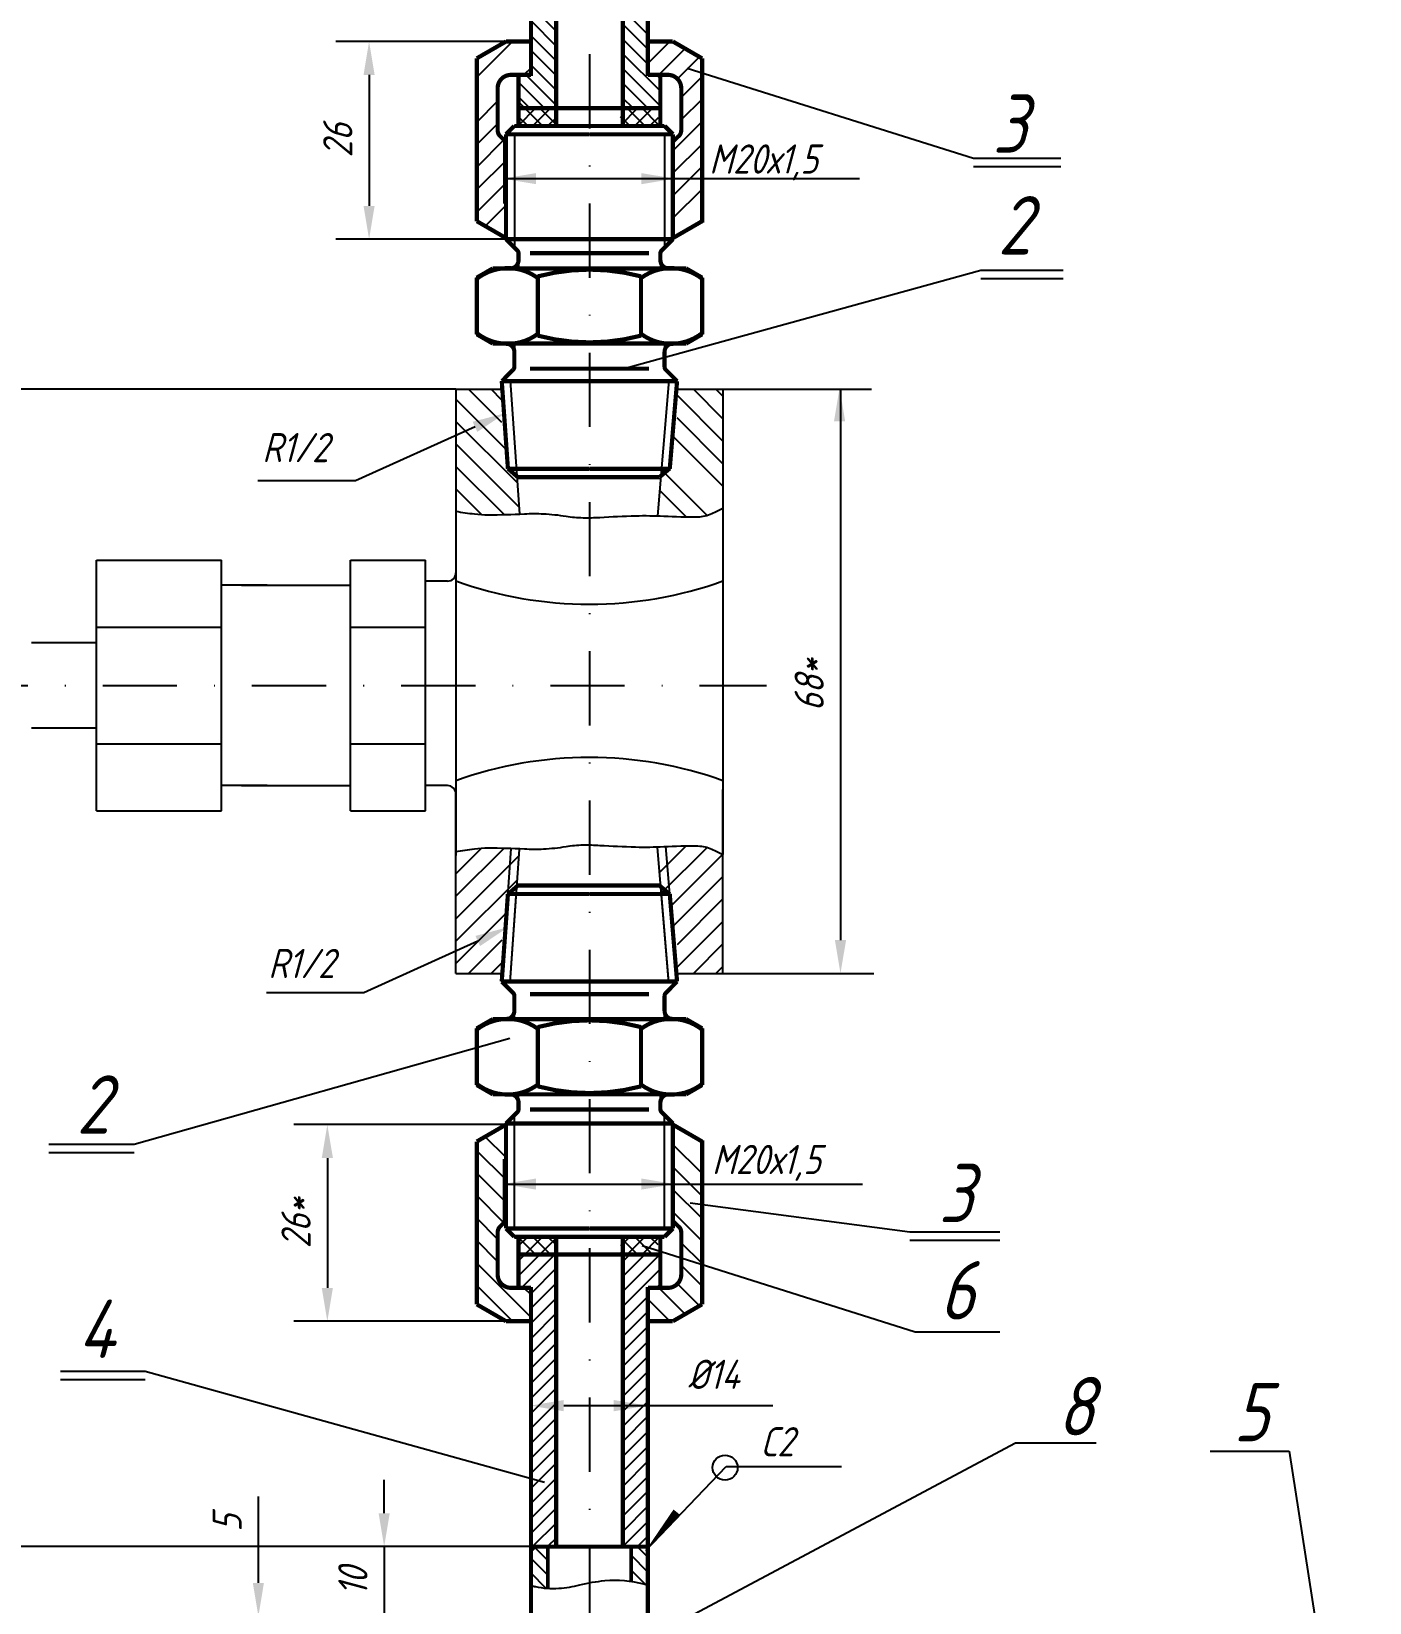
# Model space of a CAD drawing. Header units: inches. Extents: x 1065 to 7392, y 1020 to 3127.
# Drawn here: x 3474.3 to 3634.7, y 1489.1 to 1677.3 of the extents above; entities that cross this region are included whole.
import ezdxf

# ---------------------------------------------------------------- set-up
doc = ezdxf.new("R2010")
doc.units = ezdxf.units.IN
doc.header["$LTSCALE"] = 0.7
doc.header["$MEASUREMENT"] = 0
doc.linetypes.add('DASHDOT', pattern=[25.4, 12.7, -6.35, 0, -6.35])
doc.styles.get("Standard").update_dxf_attribs({"font": 'romand.shx', "width": 0.8, "oblique": 15, "height": 3.5})
doc.dimstyles.get("Standard").update_dxf_attribs({"dimtxt": 3.5, "dimasz": 4, "dimexe": 4, "dimexo": 0, "dimgap": 2, "dimtad": 1, "dimdec": 0, "dimdsep": 46, "dimtxsty": 'Standard', "dimcen": 0.09, "dimadec": 0, "dimazin": 0, "dimtfac": 1, "dimtdec": 0, "dimtmove": 0, "dimatfit": 3, "dimfxl": 0, "dimtolj": 1, "dimtzin": 0, "dimlwd": 25, "dimlwe": 25, "dimarcsym": 0})

# ---------------------------------------------------------------- blocks, each defined once
blk = doc.blocks.new('*X140')
at = {"color": 0}
for p, q in [((659.41, 734.85), (661.46, 736.89)), ((659.41, 736.65), (659.66, 736.89)), ((661.53, 734), (659.41, 736.12)), ((661.53, 735.79), (660.44, 736.89)), ((659.41, 733.05), (661.53, 735.17)), ((661.35, 732.39), (659.41, 734.32)), ((659.55, 732.39), (659.41, 732.52)), ((660.55, 732.39), (661.53, 733.38))]:
    blk.add_line(p, q, dxfattribs=at)
blk = doc.blocks.new('*D355')
at = {"color": 0, "lineweight": 25}
for p, q in [((3531.2, 1546.34), (3505.79, 1546.34)), ((3509.79, 1542.34), (3509.79, 1526.79)), ((3531.96, 1522.79), (3505.79, 1522.79))]:
    blk.add_line(p, q, dxfattribs=at)
for points in [[(3509.12, 1542.34), (3510.46, 1542.34), (3509.79, 1546.34)], [(3509.12, 1526.79), (3510.46, 1526.79), (3509.79, 1522.79)]]:
    blk.add_solid(points, dxfattribs=at)
at = {"layer": 'DEFPOINTS', "color": 0, "lineweight": 25}
for p in [(3531.2, 1546.34), (3509.79, 1522.79), (3531.96, 1522.79)]:
    blk.add_point(p, dxfattribs=at)
at = {"color": 0, "lineweight": 25, "insert": (3506.04, 1534.57), "char_height": 3.5, "attachment_point": 5, "rotation": 90}
blk.add_mtext('\\A1;26*', dxfattribs=at)
blk = doc.blocks.new('*D356')
at = {"color": 0, "lineweight": 25}
for p, q in [((3531.2, 1676.1), (3510.79, 1676.1)), ((3514.79, 1672.1), (3514.79, 1656.41)), ((3531.2, 1652.41), (3510.79, 1652.41))]:
    blk.add_line(p, q, dxfattribs=at)
for points in [[(3514.13, 1672.1), (3515.46, 1672.1), (3514.79, 1676.1)], [(3514.13, 1656.41), (3515.46, 1656.41), (3514.79, 1652.41)]]:
    blk.add_solid(points, dxfattribs=at)
at = {"layer": 'DEFPOINTS', "color": 0, "lineweight": 25}
for p in [(3531.2, 1676.1), (3514.79, 1652.41), (3531.2, 1652.41)]:
    blk.add_point(p, dxfattribs=at)
at = {"color": 0, "lineweight": 25, "insert": (3511.04, 1664.26), "char_height": 3.5, "attachment_point": 5, "rotation": 90}
blk.add_mtext('\\A1;26', dxfattribs=at)
blk = doc.blocks.new('*D361')
at = {"color": 0, "lineweight": 25}
for p, q in [((3516.6, 1499.79), (3516.6, 1503.79)), ((3534.2, 1495.79), (3512.6, 1495.79)), ((3516.6, 1495.79), (3516.6, 1487.44)), ((3533.24, 1487.44), (3512.6, 1487.44)), ((3516.6, 1483.44), (3516.6, 1479.44))]:
    blk.add_line(p, q, dxfattribs=at)
for points in [[(3515.93, 1499.79), (3517.27, 1499.79), (3516.6, 1495.79)], [(3515.93, 1483.44), (3517.27, 1483.44), (3516.6, 1487.44)]]:
    blk.add_solid(points, dxfattribs=at)
at = {"layer": 'DEFPOINTS', "color": 0, "lineweight": 25}
for p in [(3534.2, 1495.79), (3516.6, 1487.44), (3533.24, 1487.44)]:
    blk.add_point(p, dxfattribs=at)
at = {"color": 0, "lineweight": 25, "insert": (3512.85, 1491.61), "char_height": 3.5, "attachment_point": 5, "rotation": 90}
blk.add_mtext('\\A1;10', dxfattribs=at)
blk = doc.blocks.new('*D362')
at = {"color": 0, "lineweight": 25}
for p, q in [((3501.53, 1491.44), (3501.53, 1501.79)), ((3533.24, 1487.44), (3497.53, 1487.44)), ((3501.53, 1482.44), (3501.53, 1487.44)), ((3533.24, 1482.44), (3497.53, 1482.44)), ((3501.53, 1478.44), (3501.53, 1474.44))]:
    blk.add_line(p, q, dxfattribs=at)
for points in [[(3500.86, 1491.44), (3502.19, 1491.44), (3501.53, 1487.44)], [(3500.86, 1478.44), (3502.19, 1478.44), (3501.53, 1482.44)]]:
    blk.add_solid(points, dxfattribs=at)
at = {"layer": 'DEFPOINTS', "color": 0, "lineweight": 25}
for p in [(3501.53, 1487.44), (3533.24, 1487.44), (3533.24, 1482.44)]:
    blk.add_point(p, dxfattribs=at)
at = {"color": 0, "lineweight": 25, "insert": (3497.78, 1498.62), "char_height": 3.5, "attachment_point": 5, "rotation": 90}
blk.add_mtext('\\A1;5', dxfattribs=at)
blk = doc.blocks.new('*D364')
at = {"color": 0, "lineweight": 25}
for p, q in [((3534.2, 1495.79), (3402.64, 1495.79)), ((3406.64, 1491.79), (3406.64, 1299.79)), ((3375, 1295.79), (3410.64, 1295.79))]:
    blk.add_line(p, q, dxfattribs=at)
for points in [[(3405.97, 1491.79), (3407.3, 1491.79), (3406.64, 1495.79)], [(3405.97, 1299.79), (3407.3, 1299.79), (3406.64, 1295.79)]]:
    blk.add_solid(points, dxfattribs=at)
at = {"layer": 'DEFPOINTS', "color": 0, "lineweight": 25}
for p in [(3534.2, 1495.79), (3375, 1295.79), (3406.64, 1295.79)]:
    blk.add_point(p, dxfattribs=at)
at = {"color": 0, "lineweight": 25, "insert": (3402.89, 1395.79), "char_height": 3.5, "attachment_point": 5, "rotation": 90}
blk.add_mtext('\\A1;200', dxfattribs=at)

msp = doc.modelspace()

# ---------------------------------------------------------------- hatches: boundary and pattern name
at = {"lineweight": 25}
h = msp.add_hatch(dxfattribs=at)
h.set_pattern_fill('ANSI31', color=256, scale=10, angle=90, style=0)
h.set_pattern_definition([(135, (2347.0752, 820.3733), (-0.8838835, -0.8838835), [])])
h.paths.add_polyline_path([(3537.2, 1703.1), (3534.2, 1703.1), (3534.2, 1672.1), (3532.7, 1672.1), (3532.7, 1668.87), (3533.47, 1668.1), (3537.2, 1668.1)])
h.paths.add_polyline_path([(3545.2, 1668.1), (3549.7, 1668.1), (3549.7, 1671.63), (3549.23, 1672.1), (3548.2, 1672.1), (3548.2, 1703.1), (3545.2, 1703.1)])

# ---------------------------------------------------------------- linework, layer by layer
at = {"linetype": 'DASHDOT'}
for p, q in [((3541.2, 1799.73), (3541.2, 1352.79)), ((3447.12, 1598.95), (3562.43, 1598.95))]:
    msp.add_line(p, q, dxfattribs=at)
at = {"color": 0}
for p, q in [((3531.96, 1676.1), (3527.7, 1671.83)), ((3550.82, 1676.1), (3548.2, 1673.48)), ((3552.66, 1675.25), (3549.52, 1672.1)), ((3554.37, 1674.26), (3551.74, 1671.62)), ((3534.2, 1672.95), (3533.35, 1672.1)), ((3549.7, 1671.63), (3549.23, 1672.1)), ((3554.7, 1671.89), (3552.2, 1669.39)), ((3530.2, 1668.95), (3527.7, 1666.45)), ((3533.47, 1668.1), (3532.7, 1668.87)), ((3554.7, 1669.2), (3552.2, 1666.7)), ((3530.2, 1666.25), (3527.7, 1663.75)), ((3554.7, 1666.5), (3551.2, 1663)), ((3530.95, 1664.3), (3527.7, 1661.06)), ((3554.7, 1663.81), (3551.2, 1660.31)), ((3531.2, 1661.86), (3527.7, 1658.36)), ((3554.7, 1661.12), (3551.2, 1657.62)), ((3531.2, 1659.17), (3527.7, 1655.67)), ((3554.7, 1658.42), (3551.2, 1654.92)), ((3531.2, 1656.48), (3528.7, 1653.99)), ((3531.2, 1656.48), (3530.98, 1656.26)), ((3530.7, 1630.46), (3526.71, 1634.45)), ((3530.7, 1633.15), (3529.41, 1634.45)), ((3557.2, 1630.9), (3553.65, 1634.45)), ((3557.2, 1633.6), (3556.35, 1634.45)), ((3531.27, 1627.19), (3525.2, 1633.27)), ((3557.2, 1628.21), (3551.7, 1633.71)), ((3532.56, 1623.22), (3525.2, 1630.57)), ((3557.2, 1625.51), (3551.7, 1631.01)), ((3557.2, 1622.82), (3551.15, 1628.87)), ((3532.76, 1620.32), (3525.2, 1627.88)), ((3530.96, 1619.42), (3525.2, 1625.18)), ((3555.3, 1619.33), (3549.81, 1624.82)), ((3528.26, 1619.43), (3525.2, 1622.49)), ((3552.78, 1619.16), (3549.6, 1622.34)), ((3530.96, 1579.47), (3525.2, 1573.71)), ((3528.26, 1579.47), (3525.2, 1576.4)), ((3552.78, 1579.73), (3549.6, 1576.56)), ((3555.3, 1579.56), (3549.81, 1574.07)), ((3532.76, 1578.58), (3525.2, 1571.01)), ((3557.15, 1578.72), (3550.94, 1572.51)), ((3532.56, 1575.68), (3525.2, 1568.32)), ((3557.2, 1576.07), (3551.15, 1570.02)), ((3531.27, 1571.7), (3525.2, 1565.63)), ((3557.2, 1573.38), (3551.7, 1567.88)), ((3557.2, 1570.69), (3551.7, 1565.19)), ((3530.7, 1568.43), (3526.71, 1564.45)), ((3557.2, 1567.99), (3553.65, 1564.45)), ((3530.7, 1565.74), (3529.41, 1564.45)), ((3557.2, 1565.3), (3556.35, 1564.45)), ((3531.2, 1542.41), (3528.7, 1544.9)), ((3554.7, 1540.47), (3551.2, 1543.97)), ((3531.2, 1539.72), (3527.7, 1543.22)), ((3531.2, 1542.42), (3530.98, 1542.64)), ((3531.2, 1537.03), (3527.7, 1540.53)), ((3554.7, 1537.78), (3551.2, 1541.28)), ((3530.95, 1534.59), (3527.7, 1537.84)), ((3554.7, 1535.08), (3551.2, 1538.58)), ((3554.7, 1532.39), (3551.2, 1535.89)), ((3530.2, 1532.64), (3527.7, 1535.14)), ((3530.2, 1529.95), (3527.7, 1532.45)), ((3554.7, 1529.69), (3552.2, 1532.19)), ((3535.27, 1530.79), (3532.7, 1528.22)), ((3533.47, 1530.79), (3532.7, 1530.02)), ((3537.06, 1530.79), (3533.06, 1526.79)), ((3549.64, 1530.79), (3545.2, 1526.36)), ((3547.84, 1530.79), (3545.2, 1528.15)), ((3546.04, 1530.79), (3545.2, 1529.95)), ((3534.2, 1523.25), (3527.7, 1529.75)), ((3537.2, 1529.13), (3534.2, 1526.13)), ((3549.7, 1529.06), (3545.2, 1524.56)), ((3554.7, 1527), (3552.2, 1529.5)), ((3531.96, 1522.79), (3527.7, 1527.06)), ((3534.2, 1525.95), (3533.35, 1526.79)), ((3537.2, 1527.34), (3534.2, 1524.34)), ((3549.7, 1527.26), (3549.23, 1526.79)), ((3552.66, 1523.65), (3549.52, 1526.79)), ((3554.37, 1524.63), (3551.74, 1527.27)), ((3537.2, 1525.54), (3534.2, 1522.54)), ((3548.2, 1525.76), (3545.2, 1522.76)), ((3550.82, 1522.79), (3548.2, 1525.42)), ((3537.2, 1523.74), (3534.2, 1520.74)), ((3548.2, 1523.97), (3545.2, 1520.97)), ((3537.2, 1521.95), (3534.2, 1518.95)), ((3548.2, 1522.17), (3545.2, 1519.17)), ((3537.2, 1520.15), (3534.2, 1517.15)), ((3548.2, 1520.38), (3545.2, 1517.38)), ((3537.2, 1518.36), (3534.2, 1515.36)), ((3548.2, 1518.58), (3545.2, 1515.58)), ((3537.2, 1516.56), (3534.2, 1513.56)), ((3548.2, 1516.78), (3545.2, 1513.78)), ((3537.2, 1514.76), (3534.2, 1511.76)), ((3548.2, 1514.99), (3545.2, 1511.99)), ((3537.2, 1512.97), (3534.2, 1509.97)), ((3548.2, 1513.19), (3545.2, 1510.19)), ((3548.2, 1511.4), (3545.2, 1508.4)), ((3537.2, 1511.17), (3534.2, 1508.17)), ((3548.2, 1509.6), (3545.2, 1506.6)), ((3537.2, 1509.38), (3534.2, 1506.38)), ((3548.2, 1507.8), (3545.2, 1504.8)), ((3537.2, 1507.58), (3534.2, 1504.58)), ((3537.2, 1505.78), (3534.2, 1502.78)), ((3548.2, 1506.01), (3545.2, 1503.01)), ((3537.2, 1503.99), (3534.2, 1500.99)), ((3548.2, 1504.21), (3545.2, 1501.21)), ((3537.2, 1502.19), (3534.2, 1499.19)), ((3548.2, 1502.42), (3545.2, 1499.42)), ((3537.2, 1500.4), (3534.2, 1497.4)), ((3548.2, 1500.62), (3545.2, 1497.62)), ((3537.2, 1498.6), (3534.39, 1495.79)), ((3548.2, 1498.82), (3545.2, 1495.82)), ((3537.2, 1496.8), (3536.19, 1495.79)), ((3548.2, 1497.03), (3546.97, 1495.79)), ((3534.2, 1495.15), (3534.84, 1495.79))]:
    msp.add_line(p, q, dxfattribs=at)
at = {"lineweight": 25}
for p, q in [((3552.9, 1672.89), (3587.21, 1662.13)), ((3587.21, 1662.13), (3597.68, 1662.13)), ((3587.21, 1661.13), (3597.68, 1661.13)), ((3545.92, 1637.08), (3588.08, 1648.7)), ((3588.08, 1648.7), (3597.97, 1648.7)), ((3588.08, 1647.7), (3597.97, 1647.7)), ((3525.2, 1634.45), (3386.59, 1634.45)), ((3557.2, 1634.45), (3574.98, 1634.45)), ((3571.28, 1634.45), (3571.28, 1568.45)), ((3513.16, 1623.45), (3501.45, 1623.45)), ((3557.2, 1564.45), (3575.28, 1564.45)), ((3514.16, 1562.12), (3502.5, 1562.12)), ((3531.65, 1556.65), (3486.64, 1543.97)), ((3486.64, 1543.97), (3476.42, 1543.97)), ((3486.64, 1542.97), (3476.42, 1542.97)), ((3553.27, 1536.98), (3579.58, 1533.49)), ((3579.58, 1533.49), (3590.36, 1533.49)), ((3579.58, 1532.49), (3590.36, 1532.49)), ((3547.53, 1531.87), (3580.22, 1521.52)), ((3580.22, 1521.52), (3590.36, 1521.52)), ((3487.96, 1516.77), (3477.82, 1516.77)), ((3487.96, 1515.77), (3477.82, 1515.77)), ((3535.83, 1503.46), (3487.96, 1516.77)), ((3538.12, 1512.68), (3563.18, 1512.68)), ((3546.91, 1484.09), (3592.26, 1508.24)), ((3592.26, 1508.24), (3601.92, 1508.24)), ((3615.56, 1507.22), (3625.05, 1507.22)), ((3625.05, 1507.23), (3634.68, 1445.32)), ((3536.2, 1494.14), (3534.69, 1495.65)), ((3548.2, 1492.75), (3546.2, 1494.75)), ((3548.2, 1494.51), (3546.92, 1495.79)), ((3536.2, 1492.37), (3534.2, 1494.37)), ((3535.99, 1490.81), (3534.2, 1492.6)), ((3547.92, 1491.26), (3546.2, 1492.98))]:
    msp.add_line(p, q, dxfattribs=at)
for p, q in [((3531.18, 1664.98), (3532.18, 1665.98)), ((3532.18, 1665.98), (3550.19, 1665.98)), ((3532.18, 1665.98), (3550.19, 1665.98)), ((3532.18, 1665.98), (3550.19, 1665.98)), ((3532.18, 1665.98), (3550.19, 1665.98)), ((3532.18, 1665.98), (3550.19, 1665.98)), ((3532.18, 1665.91), (3550.19, 1665.91)), ((3532.18, 1665.91), (3550.19, 1665.91)), ((3532.18, 1665.91), (3550.19, 1665.91)), ((3532.18, 1665.91), (3550.19, 1665.91)), ((3532.18, 1665.91), (3550.19, 1665.91)), ((3532.18, 1665.91), (3550.19, 1665.91)), ((3532.18, 1665.91), (3550.19, 1665.91)), ((3551.19, 1664.98), (3550.19, 1665.98)), ((3532.2, 1664.98), (3532.2, 1652.41)), ((3532.2, 1663.91), (3532.2, 1651.41)), ((3550.2, 1664.98), (3550.2, 1651.41)), ((3550.2, 1663.91), (3550.2, 1652.41)), ((3550.2, 1663.9), (3550.2, 1651.41)), ((3531.2, 1662.91), (3531.2, 1652.41)), ((3551.2, 1662.91), (3551.2, 1652.41)), ((3532.7, 1650.91), (3531.2, 1652.41)), ((3531.2, 1652.41), (3551.19, 1652.41)), ((3532.2, 1651.41), (3532.24, 1651.41)), ((3532.2, 1651.41), (3532.24, 1651.41)), ((3532.7, 1650.91), (3532.7, 1648.91)), ((3534.57, 1650.74), (3548.03, 1650.74)), ((3549.7, 1650.91), (3551.2, 1652.41)), ((3549.7, 1650.91), (3549.7, 1648.91)), ((3550.2, 1651.41), (3550.16, 1651.41)), ((3529.61, 1648.91), (3541.2, 1648.91)), ((3552.79, 1648.91), (3541.2, 1648.91)), ((3550.98, 1648.91), (3550.7, 1648.91)), ((3541.2, 1639.91), (3529.61, 1639.91)), ((3532.2, 1639.91), (3532.2, 1636.91)), ((3541.2, 1639.91), (3552.79, 1639.91)), ((3550.2, 1639.91), (3550.2, 1636.91)), ((3552.79, 1639.91), (3550.98, 1639.91)), ((3532.2, 1636.91), (3530.68, 1635.39)), ((3532.2, 1636.91), (3532.25, 1636.91)), ((3550.2, 1636.91), (3551.72, 1635.39)), ((3525.2, 1634.45), (3525.2, 1579.07)), ((3525.2, 1633.95), (3525.2, 1578.57)), ((3531.69, 1635.49), (3532.82, 1619.49)), ((3550.7, 1635.5), (3549.34, 1619.27)), ((3557.2, 1634.45), (3557.2, 1578.69)), ((3527.49, 1629.93), (3513.16, 1623.45)), ((3531.43, 1624.94), (3532.5, 1624.01)), ((3550.82, 1624.95), (3549.74, 1624.04)), ((3532.61, 1623.91), (3549.6, 1623.91)), ((3482.11, 1583.95), (3482.11, 1613.95)), ((3497.11, 1583.95), (3497.11, 1613.95)), ((3512.56, 1583.95), (3512.56, 1613.95)), ((3521.56, 1583.95), (3521.56, 1613.95)), ((3524.2, 1611.45), (3521.56, 1611.45)), ((3502.56, 1610.95), (3497.11, 1610.95)), ((3499.52, 1610.95), (3512.56, 1610.95)), ((3482.11, 1604.08), (3474.33, 1604.08)), ((3482.11, 1593.82), (3474.33, 1593.82)), ((3502.56, 1586.95), (3497.11, 1586.95)), ((3499.52, 1586.95), (3512.56, 1586.95)), ((3524.2, 1586.95), (3521.56, 1586.95)), ((3525.2, 1564.45), (3525.2, 1586.45)), ((3557.2, 1564.45), (3557.2, 1586.51)), ((3530.76, 1564.44), (3531.82, 1579.44)), ((3531.68, 1563.35), (3532.81, 1579.34)), ((3550.71, 1563.34), (3549.35, 1579.54)), ((3551.62, 1564.44), (3550.34, 1579.66)), ((3531.43, 1573.95), (3532.5, 1574.88)), ((3531.69, 1563.41), (3532.5, 1574.88)), ((3532.61, 1574.98), (3549.6, 1574.98)), ((3550.82, 1573.94), (3549.74, 1574.86)), ((3550.7, 1563.4), (3549.74, 1574.86)), ((3527.81, 1568.34), (3514.16, 1562.12)), ((3532.2, 1561.98), (3530.68, 1563.5)), ((3550.2, 1561.98), (3551.72, 1563.5)), ((3532.2, 1561.98), (3532.25, 1561.98)), ((3532.2, 1558.98), (3532.2, 1561.98)), ((3550.2, 1558.98), (3550.2, 1561.98)), ((3541.2, 1558.98), (3529.61, 1558.98)), ((3541.2, 1558.98), (3552.79, 1558.98)), ((3552.79, 1558.98), (3550.98, 1558.98)), ((3529.61, 1549.98), (3541.2, 1549.98)), ((3532.7, 1547.98), (3532.7, 1549.98)), ((3552.79, 1549.98), (3541.2, 1549.98)), ((3549.7, 1547.98), (3549.7, 1549.98)), ((3550.98, 1549.98), (3550.7, 1549.98)), ((3532.7, 1547.98), (3531.2, 1546.48)), ((3532.2, 1547.48), (3532.24, 1547.48)), ((3532.2, 1534.98), (3532.2, 1547.48)), ((3532.2, 1547.48), (3532.24, 1547.48)), ((3534.57, 1548.15), (3548.03, 1548.15)), ((3549.7, 1547.98), (3551.2, 1546.48)), ((3550.2, 1547.48), (3550.16, 1547.48)), ((3550.2, 1534.99), (3550.2, 1547.48)), ((3550.2, 1533.91), (3550.2, 1547.48)), ((3531.2, 1535.98), (3531.2, 1546.48)), ((3531.2, 1546.48), (3551.19, 1546.48)), ((3532.2, 1533.91), (3532.2, 1546.48)), ((3550.2, 1534.98), (3550.2, 1546.48)), ((3551.2, 1535.98), (3551.2, 1546.48)), ((3531.18, 1533.91), (3532.18, 1532.91)), ((3532.18, 1532.98), (3550.19, 1532.98)), ((3532.18, 1532.98), (3550.19, 1532.98)), ((3532.18, 1532.98), (3550.19, 1532.98)), ((3532.18, 1532.98), (3550.19, 1532.98)), ((3532.18, 1532.98), (3550.19, 1532.98)), ((3532.18, 1532.98), (3550.19, 1532.98)), ((3532.18, 1532.98), (3550.19, 1532.98)), ((3532.18, 1532.91), (3550.19, 1532.91)), ((3532.18, 1532.91), (3550.19, 1532.91)), ((3532.18, 1532.91), (3550.19, 1532.91)), ((3532.18, 1532.91), (3550.19, 1532.91)), ((3532.18, 1532.91), (3550.19, 1532.91)), ((3551.19, 1533.91), (3550.19, 1532.91)), ((3547.94, 1495.34), (3557.57, 1505.38)), ((3557.57, 1505.38), (3571.39, 1505.38)), ((3546.2, 1495.79), (3546.2, 1491.63))]:
    msp.add_line(p, q)
at = {"color": 0, "linetype": 'ByBlock'}
for p, q in [((3530.95, 1664.3), (3530.95, 1656.67)), ((3551.2, 1664.09), (3551.2, 1656.67)), ((3530.95, 1659.67), (3551.2, 1659.67)), ((3551.2, 1659.67), (3573.56, 1659.67)), ((3530.95, 1534.59), (3530.95, 1542.22)), ((3551.2, 1534.81), (3551.2, 1542.22)), ((3530.95, 1539.22), (3551.2, 1539.22)), ((3551.2, 1539.22), (3573.91, 1539.22)), ((3534.2, 1495.79), (3534.2, 1511.13)), ((3548.2, 1495.79), (3548.2, 1511.13))]:
    msp.add_line(p, q, dxfattribs=at)
at = {"linetype": 'Continuous'}
for p, q in [((3531.18, 1664.98), (3551.2, 1664.98)), ((3529.61, 1639.91), (3541.2, 1639.91)), ((3552.79, 1639.91), (3541.2, 1639.91)), ((3525.2, 1634.45), (3530.76, 1634.45)), ((3525.2, 1634.45), (3530.76, 1634.45)), ((3525.2, 1634.45), (3530.7, 1634.45)), ((3551.62, 1634.45), (3557.2, 1634.45)), ((3551.62, 1634.45), (3557.2, 1634.45)), ((3551.7, 1634.45), (3557.2, 1634.45)), ((3531.43, 1624.91), (3541.2, 1624.91)), ((3531.46, 1624.91), (3550.82, 1624.91)), ((3550.82, 1624.91), (3541.2, 1624.91)), ((3482.11, 1613.95), (3497.11, 1613.95)), ((3512.56, 1613.95), (3521.56, 1613.95)), ((3482.11, 1605.95), (3497.11, 1605.95)), ((3512.56, 1605.95), (3521.56, 1605.95)), ((3482.11, 1591.95), (3497.11, 1591.95)), ((3512.56, 1591.95), (3521.56, 1591.95)), ((3482.11, 1583.95), (3497.11, 1583.95)), ((3512.56, 1583.95), (3521.56, 1583.95)), ((3531.43, 1573.98), (3541.2, 1573.98)), ((3531.46, 1573.98), (3550.82, 1573.98)), ((3550.82, 1573.98), (3541.2, 1573.98)), ((3525.2, 1564.45), (3530.7, 1564.45)), ((3551.7, 1564.45), (3557.2, 1564.45)), ((3529.61, 1558.98), (3541.2, 1558.98)), ((3552.79, 1558.98), (3541.2, 1558.98)), ((3531.18, 1533.91), (3551.2, 1533.91))]:
    msp.add_line(p, q, dxfattribs=at)
at = {"lineweight": 50}
for p, q in [((3536.2, 1495.79), (3536.2, 1490.78)), ((3546.2, 1495.79), (3546.2, 1491.63))]:
    msp.add_line(p, q, dxfattribs=at)
at = {"const_width": 0.5}
for points in [[(3534.2, 1703.1), (3534.2, 1671.98)], [(3537.2, 1703.1), (3537.2, 1665.98)], [(3545.2, 1703.1), (3545.2, 1665.98)], [(3548.2, 1703.1), (3548.2, 1671.98)], [(3531.2, 1676.1), (3527.7, 1674.08)], [(3531.2, 1676.1), (3534.2, 1676.1)], [(3548.2, 1676.1), (3551.19, 1676.1)], [(3551.19, 1676.1), (3554.7, 1674.07)], [(3527.7, 1674.08), (3527.7, 1654.57)], [(3554.7, 1674.07), (3554.7, 1654.41)], [(3531.8, 1672.1), (3534.2, 1672.1)], [(3532.7, 1672.1), (3532.7, 1665.98)], [(3532.7, 1672.1), (3534.2, 1672.1)], [(3548.2, 1672.1), (3549.7, 1672.1)], [(3548.2, 1672.1), (3550.6, 1672.1)], [(3549.7, 1672.1), (3549.7, 1665.98)], [(3530.2, 1670.5), (3530.2, 1665.47)], [(3552.2, 1670.5), (3552.2, 1665.47)], [(3532.7, 1668.1), (3549.7, 1668.1)], [(3531.2, 1665), (3532.18, 1665.98)], [(3532.18, 1665.98), (3550.19, 1665.98)], [(3551.19, 1664.98), (3550.19, 1665.98)], [(3551.2, 1665), (3550.22, 1665.98)], [(3530.49, 1664.76), (3531.2, 1664.05)], [(3531.2, 1664.98), (3531.2, 1652.41)], [(3551.2, 1664.98), (3551.2, 1652.41)], [(3551.91, 1664.79), (3551.2, 1664.09)], [(3551.2, 1662.94), (3551.2, 1652.41)], [(3531.35, 1652.46), (3527.7, 1654.57)], [(3551.05, 1652.46), (3554.7, 1654.57)], [(3532.55, 1651.06), (3531.2, 1652.41)], [(3531.2, 1652.41), (3541.2, 1652.41)], [(3551.2, 1652.41), (3541.2, 1652.41)], [(3549.85, 1651.06), (3551.2, 1652.41)], [(3549.85, 1651.06), (3551.2, 1652.41)], [(3532.7, 1650.71), (3532.7, 1649.91)], [(3534.08, 1650.74), (3541.2, 1650.74)], [(3548.32, 1650.74), (3541.2, 1650.74)], [(3549.7, 1650.71), (3549.7, 1649.91)], [(3549.7, 1650.71), (3549.7, 1649.91)], [(3529.61, 1648.91), (3527.7, 1647.81)], [(3541.2, 1648.91), (3529.61, 1648.91)], [(3541.2, 1648.91), (3552.79, 1648.91)], [(3552.79, 1648.91), (3550.7, 1648.91)], [(3552.79, 1648.91), (3554.7, 1647.81)], [(3552.79, 1648.91), (3554.7, 1647.81)], [(3527.7, 1647.81), (3527.7, 1641.02)], [(3535.01, 1647.96), (3535.01, 1640.86)], [(3547.38, 1647.96), (3547.38, 1640.86)], [(3554.7, 1647.81), (3554.7, 1641.02)], [(3554.7, 1647.81), (3554.7, 1641.02)], [(3529.61, 1639.91), (3527.7, 1641.02)], [(3552.79, 1639.91), (3554.7, 1641.02)], [(3552.79, 1639.91), (3554.7, 1641.02)], [(3529.61, 1639.91), (3541.2, 1639.91)], [(3552.79, 1639.91), (3541.2, 1639.91)], [(3550.98, 1639.91), (3552.79, 1639.91)], [(3532.2, 1638.91), (3532.2, 1637.12)], [(3550.2, 1638.91), (3550.2, 1637.12)], [(3550.2, 1638.91), (3550.2, 1637.12)], [(3530.69, 1635.42), (3531.43, 1624.91)], [(3532.05, 1636.77), (3530.7, 1635.41)], [(3530.7, 1635.41), (3541.2, 1635.41)], [(3534.08, 1636.91), (3541.2, 1636.91)], [(3548.32, 1636.91), (3541.2, 1636.91)], [(3551.7, 1635.41), (3541.2, 1635.41)], [(3550.35, 1636.77), (3551.7, 1635.41)], [(3550.35, 1636.77), (3551.7, 1635.41)], [(3551.7, 1635.41), (3550.82, 1624.91)], [(3531.43, 1624.94), (3532.61, 1623.91)], [(3531.43, 1624.91), (3541.19, 1624.91)], [(3550.82, 1624.91), (3541.21, 1624.91)], [(3550.82, 1624.95), (3549.6, 1623.91)], [(3550.82, 1624.95), (3549.74, 1624.04)], [(3532.61, 1623.91), (3549.6, 1623.91)], [(3530.69, 1563.48), (3531.43, 1573.98)], [(3531.43, 1573.95), (3532.61, 1574.98)], [(3531.43, 1573.98), (3541.19, 1573.98)], [(3532.61, 1574.98), (3549.6, 1574.98)], [(3550.82, 1573.98), (3541.21, 1573.98)], [(3550.82, 1573.94), (3549.6, 1574.98)], [(3550.82, 1573.94), (3549.74, 1574.86)], [(3551.7, 1563.48), (3550.82, 1573.98)], [(3530.7, 1563.48), (3541.2, 1563.48)], [(3532.05, 1562.12), (3530.7, 1563.48)], [(3534.08, 1561.98), (3541.2, 1561.98)], [(3551.7, 1563.48), (3541.2, 1563.48)], [(3548.32, 1561.98), (3541.2, 1561.98)], [(3550.35, 1562.12), (3551.7, 1563.48)], [(3550.35, 1562.12), (3551.7, 1563.48)], [(3532.2, 1559.98), (3532.2, 1561.77)], [(3550.2, 1559.98), (3550.2, 1561.77)], [(3550.2, 1559.98), (3550.2, 1561.77)], [(3529.61, 1558.98), (3527.7, 1557.88)], [(3529.61, 1558.98), (3541.2, 1558.98)], [(3552.79, 1558.98), (3541.2, 1558.98)], [(3550.98, 1558.98), (3552.79, 1558.98)], [(3552.79, 1558.98), (3554.7, 1557.88)], [(3552.79, 1558.98), (3554.7, 1557.88)], [(3527.7, 1551.08), (3527.7, 1557.88)], [(3535.01, 1550.93), (3535.01, 1558.03)], [(3547.38, 1550.93), (3547.38, 1558.03)], [(3554.7, 1551.08), (3554.7, 1557.88)], [(3554.7, 1551.08), (3554.7, 1557.88)], [(3529.61, 1549.98), (3527.7, 1551.08)], [(3552.79, 1549.98), (3554.7, 1551.08)], [(3552.79, 1549.98), (3554.7, 1551.08)], [(3541.2, 1549.98), (3529.61, 1549.98)], [(3532.7, 1548.19), (3532.7, 1548.98)], [(3541.2, 1549.98), (3552.79, 1549.98)], [(3549.7, 1548.19), (3549.7, 1548.98)], [(3549.7, 1548.19), (3549.7, 1548.98)], [(3552.79, 1549.98), (3550.7, 1549.98)], [(3532.55, 1547.83), (3531.2, 1546.48)], [(3534.08, 1548.15), (3541.2, 1548.15)], [(3548.32, 1548.15), (3541.2, 1548.15)], [(3549.85, 1547.83), (3551.2, 1546.48)], [(3549.85, 1547.83), (3551.2, 1546.48)], [(3531.35, 1546.43), (3527.7, 1544.32)], [(3531.2, 1533.91), (3531.2, 1546.48)], [(3531.2, 1546.48), (3541.2, 1546.48)], [(3551.2, 1546.48), (3541.2, 1546.48)], [(3551.05, 1546.43), (3554.7, 1544.32)], [(3551.2, 1535.96), (3551.2, 1546.48)], [(3551.2, 1533.91), (3551.2, 1546.48)], [(3527.7, 1524.81), (3527.7, 1544.32)], [(3554.7, 1524.82), (3554.7, 1544.48)], [(3530.49, 1534.13), (3531.2, 1534.84)], [(3531.2, 1533.89), (3532.18, 1532.91)], [(3551.19, 1533.91), (3550.19, 1532.91)], [(3551.2, 1533.89), (3550.22, 1532.91)], [(3551.91, 1534.1), (3551.2, 1534.81)], [(3530.2, 1528.39), (3530.2, 1533.43)], [(3532.18, 1532.91), (3550.19, 1532.91)], [(3532.7, 1526.79), (3532.7, 1532.91)], [(3537.2, 1495.79), (3537.2, 1532.91)], [(3545.2, 1495.79), (3545.2, 1532.91)], [(3549.7, 1526.79), (3549.7, 1532.91)], [(3552.2, 1528.39), (3552.2, 1533.43)], [(3532.7, 1530.79), (3549.7, 1530.79)], [(3531.8, 1526.79), (3534.2, 1526.79)], [(3532.7, 1526.79), (3534.2, 1526.79)], [(3534.2, 1495.79), (3534.2, 1526.91)], [(3548.2, 1495.79), (3548.2, 1526.91)], [(3548.2, 1526.79), (3549.7, 1526.79)], [(3548.2, 1526.79), (3550.6, 1526.79)], [(3531.2, 1522.79), (3527.7, 1524.81)], [(3551.19, 1522.79), (3554.7, 1524.82)], [(3531.2, 1522.79), (3534.2, 1522.79)], [(3548.2, 1522.79), (3551.19, 1522.79)], [(3534.2, 1495.79), (3534.2, 1487.44)], [(3548.2, 1495.79), (3534.2, 1495.79)], [(3548.2, 1495.79), (3534.2, 1495.79)], [(3534.2, 1495.79), (3548.2, 1495.79)], [(3534.2, 1495.79), (3548.2, 1495.79)], [(3548.2, 1495.79), (3548.2, 1487.44)]]:
    msp.add_lwpolyline(points, dxfattribs=at)
for points in [[(3530.2, 1670.5, -0.414214), (3531.8, 1672.1, -0.414214)], [(3550.6, 1672.1, -0.414214), (3552.2, 1670.5, -0.414214)], [(3530.49, 1664.76, -0.198912), (3530.2, 1665.47, -0.198912)], [(3552.2, 1665.47, -0.198912), (3551.91, 1664.76, -0.198912)], [(3532.55, 1651.06, -0.198912), (3532.7, 1650.71, -0.198912)], [(3549.85, 1651.06, 0.198912), (3549.7, 1650.71, 0.198912)], [(3549.7, 1650.71, -0.198912), (3549.85, 1651.06, -0.198912)], [(3527.7, 1647.67, -0.337742), (3535.01, 1647.76, -0.337742)], [(3532.7, 1649.91, -0.414214), (3531.7, 1648.91, -0.414214)], [(3535.01, 1647.96, -0.065251), (3541.2, 1648.77, -0.065251)], [(3547.38, 1647.96, 0.065251), (3541.2, 1648.77, 0.065251)], [(3554.7, 1647.67, 0.337742), (3547.38, 1647.76, 0.337742)], [(3549.7, 1649.91, 0.414214), (3550.7, 1648.91, 0.414214)], [(3550.7, 1648.91, -0.414214), (3549.7, 1649.91, -0.414214)], [(3535.01, 1641.07, -0.337742), (3527.7, 1641.16, -0.337742)], [(3547.38, 1641.07, 0.337742), (3554.7, 1641.16, 0.337742)], [(3531.2, 1639.91, -0.414214), (3532.2, 1638.91, -0.414214)], [(3541.2, 1640.05, -0.065251), (3535.01, 1640.86, -0.065251)], [(3541.2, 1640.05, 0.065251), (3547.38, 1640.86, 0.065251)], [(3551.2, 1639.91, 0.414214), (3550.2, 1638.91, 0.414214)], [(3550.2, 1638.91, -0.414214), (3551.2, 1639.91, -0.414214)], [(3532.2, 1637.12, -0.198912), (3532.05, 1636.77, -0.198912)], [(3550.2, 1637.12, 0.198912), (3550.35, 1636.77, 0.198912)], [(3550.35, 1636.77, -0.198912), (3550.2, 1637.12, -0.198912)], [(3532.2, 1561.77, 0.198912), (3532.05, 1562.12, 0.198912)], [(3550.2, 1561.77, -0.198912), (3550.35, 1562.12, -0.198912)], [(3550.35, 1562.12, 0.198912), (3550.2, 1561.77, 0.198912)], [(3535.01, 1557.82, 0.337742), (3527.7, 1557.73, 0.337742)], [(3531.2, 1558.98, 0.414214), (3532.2, 1559.98, 0.414214)], [(3541.2, 1558.84, 0.065251), (3535.01, 1558.03, 0.065251)], [(3541.2, 1558.84, -0.065251), (3547.38, 1558.03, -0.065251)], [(3547.38, 1557.82, -0.337742), (3554.7, 1557.73, -0.337742)], [(3551.2, 1558.98, -0.414214), (3550.2, 1559.98, -0.414214)], [(3550.2, 1559.98, 0.414214), (3551.2, 1558.98, 0.414214)], [(3527.7, 1551.22, 0.337742), (3535.01, 1551.14, 0.337742)], [(3535.01, 1550.93, 0.065251), (3541.2, 1550.12, 0.065251)], [(3547.38, 1550.93, -0.065251), (3541.2, 1550.12, -0.065251)], [(3554.7, 1551.22, -0.337742), (3547.38, 1551.14, -0.337742)], [(3532.7, 1548.98, 0.414214), (3531.7, 1549.98, 0.414214)], [(3549.7, 1548.98, -0.414214), (3550.7, 1549.98, -0.414214)], [(3550.7, 1549.98, 0.414214), (3549.7, 1548.98, 0.414214)], [(3532.55, 1547.83, 0.198912), (3532.7, 1548.19, 0.198912)], [(3549.85, 1547.83, -0.198912), (3549.7, 1548.19, -0.198912)], [(3549.7, 1548.19, 0.198912), (3549.85, 1547.83, 0.198912)], [(3530.49, 1534.13, 0.198912), (3530.2, 1533.43, 0.198912)], [(3552.2, 1533.43, 0.198912), (3551.91, 1534.13, 0.198912)], [(3530.2, 1528.39, 0.414214), (3531.8, 1526.79, 0.414214)], [(3550.6, 1526.79, 0.414214), (3552.2, 1528.39, 0.414214)]]:
    msp.add_lwpolyline(points, format="xyb", dxfattribs=at)
at = {"linetype": 'Continuous', "const_width": 0.5}
for points in [[(3531.2, 1664.98), (3541.19, 1664.98)], [(3551.2, 1664.98), (3541.21, 1664.98)], [(3531.2, 1533.91), (3541.19, 1533.91)], [(3551.2, 1533.91), (3541.21, 1533.91)]]:
    msp.add_lwpolyline(points, dxfattribs=at)
for points, format in [([(3525.2, 1619.82, 0.010158), (3527.44, 1619.5, 0.030036), (3529.05, 1619.4, 0.013798), (3533.4, 1619.52, -0.026226), (3535.69, 1619.52, -0.02831), (3538.39, 1619.23, 0.037565), (3540.43, 1619.05, 0.018986), (3542.44, 1619.09, -0.008915), (3546.72, 1619.28, -0.019358), (3550.11, 1619.24, 0.01613), (3554.19, 1619.16, 0.103314), (3555.87, 1619.54, 0.018147), (3557.2, 1620.2)], "xyb"), ([(3525.2, 1579.07, -0.010158), (3527.44, 1579.39, -0.030036), (3529.05, 1579.49, -0.013798), (3533.4, 1579.38, 0.026226), (3535.69, 1579.37, 0.02831), (3538.39, 1579.66, -0.037565), (3540.43, 1579.85, -0.018986), (3542.44, 1579.8, 0.008915), (3546.72, 1579.61, 0.019358), (3550.11, 1579.65, -0.01613), (3554.19, 1579.73, -0.103314), (3555.87, 1579.35, -0.018147), (3557.2, 1578.69)], "xyb"), ([(3547.94, 1495.34, 0, 1, 0), (3551.66, 1499.92, 1, 1, 0)], "xyseb"), ([(3534.34, 1491.09, 0.005268), (3534.72, 1491, 0.069654), (3537.52, 1490.8, 0.045006), (3540.05, 1491.2, -0.037919), (3543.04, 1491.72, -0.090658), (3547.69, 1491.32, -0.007944), (3548.34, 1491.13)], "xyb")]:
    msp.add_lwpolyline(points, format=format)
msp.add_circle((3557.45, 1505.25), 1.5)
for centre, radius, start, end in [((3550.98, 1645.91), 6.03, 270, 308.0127), ((3524.2, 1612.45), 1, 270, 0), ((3541.2, 1656.08), 47.39, 250.267, 289.733), ((3541.2, 1542.94), 47.39, 70.267, 109.733), ((3524.2, 1585.95), 1, 0, 90), ((3550.98, 1552.98), 6.03, 51.9873, 90)]:
    msp.add_arc(centre, radius, start, end)
at = {"color": 0, "linetype": 'ByBlock'}
for points in [[(3534.81, 1660.33), (3534.81, 1659), (3530.81, 1659.67)], [(3547.42, 1660.33), (3547.42, 1659), (3551.42, 1659.67)], [(3534.81, 1538.56), (3534.81, 1539.89), (3530.81, 1539.22)], [(3547.42, 1538.56), (3547.42, 1539.89), (3551.42, 1539.22)]]:
    msp.add_solid(points, dxfattribs=at)
at = {"lineweight": 25}
for points in [[(3570.5, 1630.59), (3571.84, 1630.59), (3571.17, 1634.59)], [(3570.61, 1568.45), (3571.95, 1568.45), (3571.28, 1564.45)], [(3538.12, 1513.35), (3538.12, 1512.01), (3534.12, 1512.68)], [(3544.12, 1513.35), (3544.12, 1512.01), (3548.12, 1512.68)]]:
    msp.add_solid(points, dxfattribs=at)
for points in [[(3527.21, 1630.54), (3527.76, 1629.33), (3531.13, 1631.58)], [(3527.54, 1568.95), (3528.09, 1567.73), (3531.45, 1570)]]:
    msp.add_solid(points)
at = {"layer": 'DEFPOINTS', "color": 0, "linetype": 'ByBlock'}
for p in [(3532.18, 1665.98), (3532.18, 1665.98), (3545.99, 1665.98), (3550.2, 1665.97), (3550.22, 1665.98), (3550.22, 1665.98), (3530.95, 1664.3), (3541.2, 1665.19), (3541.2, 1665.19), (3545.2, 1665.18), (3551.2, 1664.09), (3551.2, 1659.67), (3532.04, 1648.91), (3550.35, 1648.91), (3532.04, 1639.91), (3550.35, 1639.91), (3557.2, 1634.45), (3532.43, 1625.01), (3549.82, 1625.03), (3532.5, 1624.01), (3532.5, 1624.01), (3549.74, 1624.04), (3549.74, 1624.04), (3570.01, 1585.79), (3532.43, 1573.88), (3532.5, 1574.88), (3532.5, 1574.88), (3549.74, 1574.86), (3549.74, 1574.86), (3549.82, 1573.86), (3557.2, 1564.45), (3532.04, 1558.98), (3550.35, 1558.98), (3532.04, 1549.98), (3550.35, 1549.98), (3551.2, 1539.22), (3530.95, 1534.59), (3551.2, 1534.81), (3532.18, 1532.91), (3532.18, 1532.91), (3541.2, 1533.71), (3541.2, 1533.71), (3545.2, 1533.71), (3545.99, 1532.91), (3550.2, 1532.92), (3550.22, 1532.91), (3550.22, 1532.91)]:
    msp.add_point(p, dxfattribs=at)

# ---------------------------------------------------------------- block references
at = {"xscale": -1, "rotation": 90}
for p in [(4269.59, 2327.51), (4281.82, 2327.51)]:
    msp.add_blockref('*X140', p, dxfattribs=at)
at = {"rotation": 90}
for p in [(4269.59, 871.38), (4281.82, 871.38)]:
    msp.add_blockref('*X140', p, dxfattribs=at)

# ---------------------------------------------------------------- texts
at = {"lineweight": 35, "char_height": 7, "width": 25.8231, "attachment_point": 1}
for s, insert in [('3', (3589.48, 1669.76)), ('2', (3590.12, 1657.58)), ('2', (3479.72, 1552.25)), ('3', (3583.04, 1541.65)), ('6', (3583.11, 1530)), ('4', (3479.88, 1525.38)), ('8', (3597.23, 1516.11)), ('5', (3618.35, 1515.41))]:
    msp.add_mtext(s, dxfattribs=dict(at, insert=insert))
at = {"lineweight": 25, "char_height": 3.5, "attachment_point": 1}
for s, insert, width in [('М20х1,5', (3555.53, 1663.77), 35.6639), ('R1/2', (3501.98, 1629.2), 32.719), ('R1/2', (3502.7, 1567.4), 32.719), ('М20х1,5', (3555.87, 1543.92), 35.6639), ('С2', (3561.75, 1510.11), 18.5414)]:
    msp.add_mtext(s, dxfattribs=dict(at, insert=insert, width=width))
at = {"lineweight": 25, "insert": (3567.53, 1599.02), "char_height": 3.5, "attachment_point": 5, "rotation": 90}
msp.add_mtext('\\A1;68*', dxfattribs=at)
at = {"lineweight": 25, "insert": (3556.09, 1516.43), "char_height": 3.5, "attachment_point": 5}
msp.add_mtext('\\A1;%%C14', dxfattribs=at)

# ---------------------------------------------------------------- dimensions: what is measured, and where the dimension line sits
at = {"lineweight": 25}
for base, p1, p2, text, picture, middle in [((3514.79, 1652.41), (3531.2, 1676.1), (3531.2, 1652.41), '26', '*D356', (3511.04, 1664.26)), ((3509.79, 1522.79), (3531.2, 1546.34), (3531.96, 1522.79), '26*', '*D355', (3506.04, 1534.57)), ((3516.6, 1487.44), (3534.2, 1495.79), (3533.24, 1487.44), '10', '*D361', (3512.85, 1491.61))]:
    dim = msp.add_linear_dim(base=base, p1=p1, p2=p2, angle=90, text=text, dimstyle='Standard', dxfattribs=at)
    dim.commit()
    dim.dimension.update_dxf_attribs({"geometry": picture, "text_midpoint": middle})
for base, p1, p2, picture, middle in [((3501.53, 1487.44), (3533.24, 1482.44), (3533.24, 1487.44), '*D362', (3497.78, 1498.62)), ((3406.64, 1295.79), (3534.2, 1495.79), (3375, 1295.79), '*D364', (3402.89, 1395.79))]:
    dim = msp.add_linear_dim(base=base, p1=p1, p2=p2, angle=90, dimstyle='Standard', dxfattribs=at)
    dim.commit()
    dim.dimension.update_dxf_attribs({"geometry": picture, "text_midpoint": middle})

doc.saveas('drawing.dxf')
